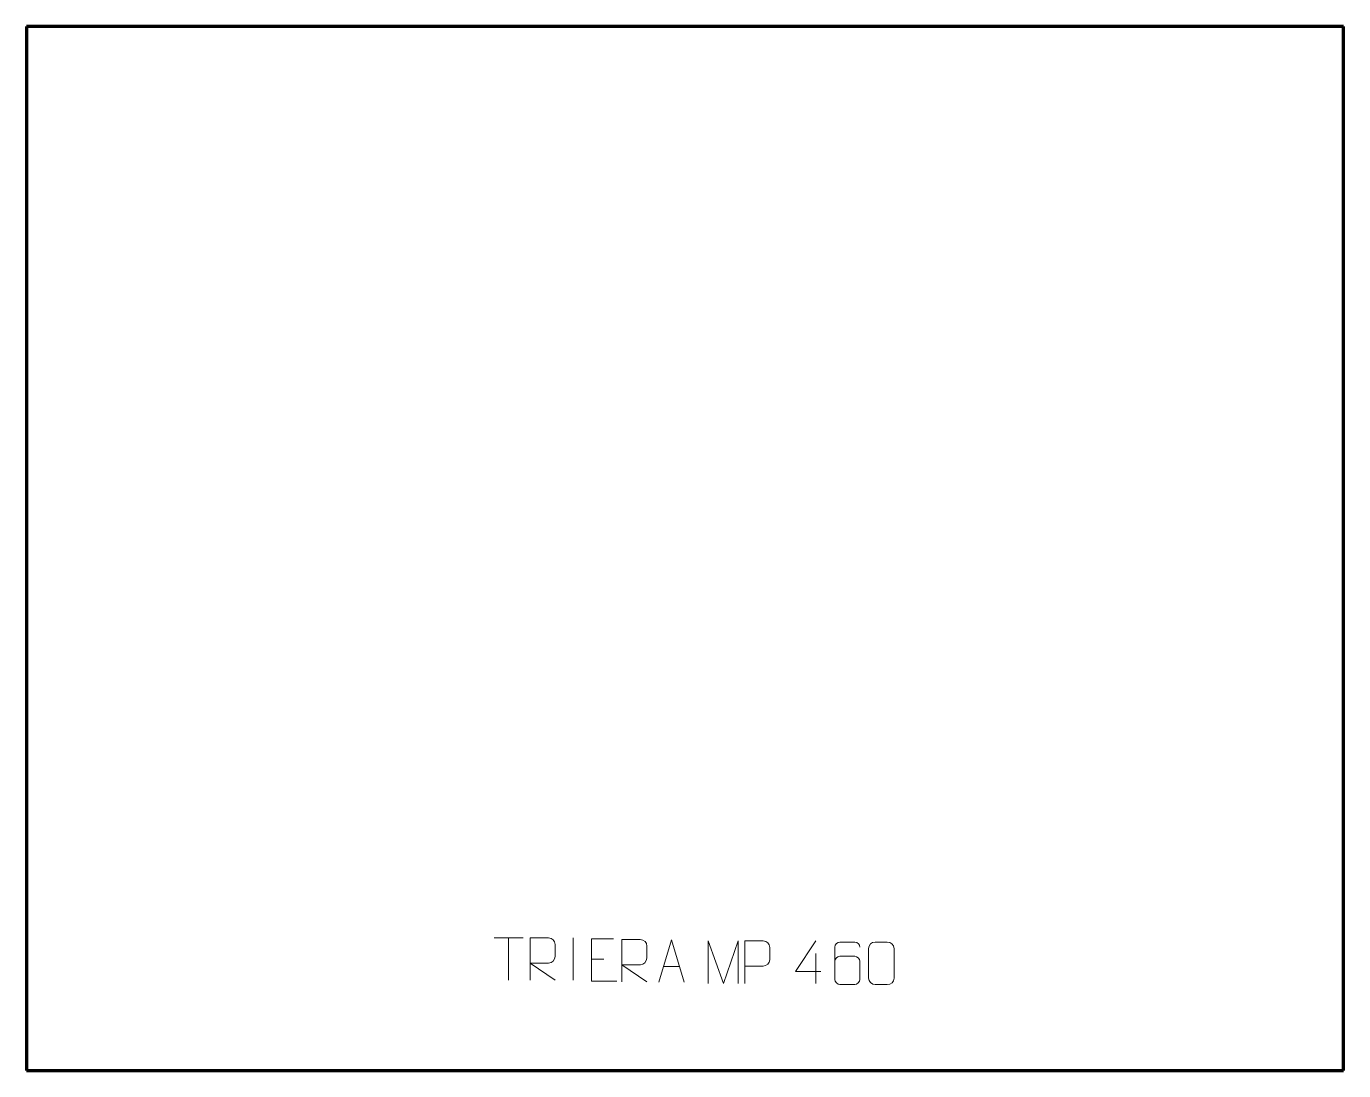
# Model space of a CAD drawing. Header units: millimetres. Extents: x -387 to 387, y -307 to 307.
import ezdxf

# ---------------------------------------------------------------- set-up
doc = ezdxf.new("R2010")
doc.units = ezdxf.units.MM
doc.header["$MEASUREMENT"] = 0
doc.layers.add('layer 1', color=7, linetype='Continuous')

msp = doc.modelspace()

# ---------------------------------------------------------------- linework, layer by layer
at = {"layer": 'layer 1', "lineweight": 211}
for points in [[(-387.4994, 306.9996), (-387.4994, 306.9996), (-387.4994, -306.9996), (-387.4994, -306.9996)], [(387.4994, 306.9996), (387.4994, 306.9996), (-387.4994, 306.9996), (-387.4994, 306.9996)], [(387.4994, -306.9996), (387.4994, -306.9996), (387.4994, 306.9996), (387.4994, 306.9996)], [(-387.4994, -306.9996), (-387.4994, -306.9996), (387.4994, -306.9996), (387.4994, -306.9996)]]:
    msp.add_open_spline(points, degree=3, dxfattribs=at)
at = {"layer": 'layer 1', "color": 250, "lineweight": 9}
for points in [[(-112.2745, -228.945), (-112.2745, -228.945), (-95.2873, -228.945), (-95.2873, -228.945)], [(-103.7807, -253.875), (-103.7807, -253.875), (-103.7807, -228.9215), (-103.7807, -228.9215)], [(-65.7809, -228.9112), (-65.7809, -228.9112), (-65.7809, -253.8853), (-65.7809, -253.8853)], [(76.9582, -238.0409), (76.9582, -238.0409), (76.9582, -255.7056), (76.9582, -255.7056)], [(-54.949, -241.3983), (-54.949, -241.3983), (-47.7809, -241.3983), (-47.7809, -241.3983)], [(-12.6574, -245.7785), (-12.6574, -245.7785), (-3.1617, -245.7785), (-3.1617, -245.7785)]]:
    msp.add_open_spline(points, degree=3, dxfattribs=at)
for points, knots in [([(-91.113, -253.875), (-91.113, -253.875), (-91.113, -228.9215), (-91.113, -228.9215), (-91.113, -228.9215), (-87.5182, -228.9215), (-83.9227, -228.9215), (-80.3275, -228.9215), (-80.3275, -228.9215), (-78.0022, -228.9592), (-76.4449, -230.4492), (-76.449, -232.8156), (-76.449, -232.8156), (-76.4494, -234.8511), (-76.4494, -237.9105), (-76.449, -239.9465), (-76.449, -239.9465), (-76.4555, -241.822), (-78.2678, -243.7638), (-80.2773, -243.7829), (-80.2773, -243.7829), (-80.2773, -243.7829), (-91.113, -243.7829), (-91.113, -243.7829), (-91.113, -243.7829), (-91.113, -243.7829), (-76.4583, -253.875), (-76.4583, -253.875)], [0, 0, 0, 0, 0.125, 0.125, 0.125, 0.125, 0.25, 0.25, 0.25, 0.25, 0.375, 0.375, 0.375, 0.375, 0.5, 0.5, 0.5, 0.5, 0.625, 0.625, 0.625, 0.625, 0.75, 0.75, 0.75, 0.75, 1, 1, 1, 1]), ([(-42.0751, -229.5186), (-42.0751, -229.5186), (-54.949, -229.5186), (-54.949, -229.5186), (-54.949, -229.5186), (-54.949, -229.5186), (-54.949, -254.4722), (-54.949, -254.4722), (-54.949, -254.4722), (-54.949, -254.4722), (-40.0832, -254.4722), (-40.0832, -254.4722)], [0, 0, 0, 0, 0.25, 0.25, 0.25, 0.25, 0.5, 0.5, 0.5, 0.5, 1, 1, 1, 1]), ([(-37.1129, -254.875), (-37.1129, -254.875), (-37.1129, -229.9215), (-37.1129, -229.9215), (-37.1129, -229.9215), (-33.5181, -229.9215), (-29.9226, -229.9215), (-26.3274, -229.9215), (-26.3274, -229.9215), (-24.0021, -229.9592), (-22.4448, -231.4492), (-22.4489, -233.8156), (-22.4489, -233.8156), (-22.4493, -235.8511), (-22.4493, -238.9105), (-22.4489, -240.9465), (-22.4489, -240.9465), (-22.4554, -242.822), (-24.2677, -244.7638), (-26.2772, -244.7829), (-26.2772, -244.7829), (-26.2772, -244.7829), (-37.1129, -244.7829), (-37.1129, -244.7829), (-37.1129, -244.7829), (-37.1129, -244.7829), (-22.4582, -254.875), (-22.4582, -254.875)], [0, 0, 0, 0, 0.125, 0.125, 0.125, 0.125, 0.25, 0.25, 0.25, 0.25, 0.375, 0.375, 0.375, 0.375, 0.5, 0.5, 0.5, 0.5, 0.625, 0.625, 0.625, 0.625, 0.75, 0.75, 0.75, 0.75, 1, 1, 1, 1]), ([(-15.38, -255.0279), (-15.38, -255.0279), (-8.009, -230.0744), (-8.009, -230.0744), (-8.009, -230.0744), (-8.009, -230.0744), (-0.4391, -255.0279), (-0.4391, -255.0279)], [0, 0, 0, 0, 0.33333333, 0.33333333, 0.33333333, 0.33333333, 1, 1, 1, 1]), ([(13.649, -255.6975), (13.649, -255.6975), (13.649, -230.7396), (13.649, -230.7396), (13.649, -230.7396), (13.649, -230.7396), (22.5741, -255.6975), (22.5741, -255.6975), (22.5741, -255.6975), (22.5741, -255.6975), (31.334, -230.7401), (31.334, -230.7401), (31.334, -230.7401), (31.334, -230.7401), (31.334, -255.6975), (31.334, -255.6975)], [0, 0, 0, 0, 0.2, 0.2, 0.2, 0.2, 0.4, 0.4, 0.4, 0.4, 0.6, 0.6, 0.6, 0.6, 1, 1, 1, 1]), ([(35.1594, -255.6954), (35.1594, -255.6954), (35.1594, -230.7418), (35.1594, -230.7418), (35.1594, -230.7418), (38.7544, -230.7418), (42.3497, -230.7418), (45.9451, -230.7418), (45.9451, -230.7418), (48.2703, -230.7797), (49.8277, -232.2698), (49.8235, -234.6359), (49.8235, -234.6359), (49.8231, -236.6716), (49.8231, -239.7309), (49.8235, -241.7669), (49.8235, -241.7669), (49.817, -243.6423), (48.0048, -245.5842), (45.9952, -245.6033), (45.9952, -245.6033), (45.9952, -245.6033), (35.1594, -245.6033), (35.1594, -245.6033)], [0, 0, 0, 0, 0.14285714, 0.14285714, 0.14285714, 0.14285714, 0.28571429, 0.28571429, 0.28571429, 0.28571429, 0.42857143, 0.42857143, 0.42857143, 0.42857143, 0.57142857, 0.57142857, 0.57142857, 0.57142857, 0.71428571, 0.71428571, 0.71428571, 0.71428571, 1, 1, 1, 1]), ([(79.9023, -248.802), (79.9023, -248.802), (65.0806, -248.802), (65.0806, -248.802), (65.0806, -248.802), (65.0806, -248.802), (76.9582, -230.7315), (76.9582, -230.7315)], [0, 0, 0, 0, 0.33333333, 0.33333333, 0.33333333, 0.33333333, 1, 1, 1, 1]), ([(102.927, -234.343), (102.9029, -233.0035), (101.5467, -231.3503), (99.9748, -231.3846), (99.9748, -231.3846), (96.99, -231.3849), (94.0048, -231.3849), (91.0194, -231.3846), (91.0194, -231.3846), (89.8003, -231.3697), (88.0721, -232.8073), (88.0671, -234.343), (88.0671, -234.343), (88.0674, -240.7035), (88.0674, -247.0643), (88.0671, -253.425), (88.0671, -253.425), (88.0718, -254.5879), (89.8003, -256.359), (91.0194, -256.3834), (91.0194, -256.3834), (94.0048, -256.3831), (96.99, -256.3831), (99.9748, -256.3834), (99.9748, -256.3834), (101.2529, -256.3396), (102.9226, -254.7251), (102.927, -253.425), (102.927, -253.425), (102.927, -249.8417), (102.927, -246.2586), (102.927, -242.6759), (102.927, -242.6759), (102.8885, -241.1977), (101.3058, -239.7648), (99.9748, -239.7668), (99.9748, -239.7668), (96.99, -239.7665), (94.0048, -239.7665), (91.0194, -239.7668), (91.0194, -239.7668), (89.6899, -239.7618), (88.0469, -241.2691), (88.0886, -242.6976)], [0, 0, 0, 0, 0.08333333, 0.08333333, 0.08333333, 0.08333333, 0.16666667, 0.16666667, 0.16666667, 0.16666667, 0.25, 0.25, 0.25, 0.25, 0.33333333, 0.33333333, 0.33333333, 0.33333333, 0.41666667, 0.41666667, 0.41666667, 0.41666667, 0.5, 0.5, 0.5, 0.5, 0.58333333, 0.58333333, 0.58333333, 0.58333333, 0.66666667, 0.66666667, 0.66666667, 0.66666667, 0.75, 0.75, 0.75, 0.75, 0.83333333, 0.83333333, 0.83333333, 0.83333333, 1, 1, 1, 1]), ([(111.9163, -231.3844), (114.2824, -231.3844), (116.6489, -231.3844), (119.0154, -231.3844), (119.0154, -231.3844), (120.9959, -231.3488), (123.0219, -232.8431), (123.049, -235.2852), (123.049, -235.2852), (123.0486, -241.0426), (123.0486, -246.8004), (123.049, -252.5586), (123.049, -252.5586), (122.9069, -254.8862), (121.2005, -256.3685), (119.0154, -256.3793), (119.0154, -256.3793), (116.643, -256.3789), (114.2706, -256.3789), (111.8986, -256.3793), (111.8986, -256.3793), (109.9401, -256.4849), (107.9337, -254.597), (107.9451, -252.576), (107.9451, -252.576), (107.9455, -246.7954), (107.9455, -241.0151), (107.9451, -235.2353), (107.9451, -235.2353), (107.9494, -233.0933), (109.7265, -231.3708), (111.9163, -231.3844)], [0, 0, 0, 0, 0.11111111, 0.11111111, 0.11111111, 0.11111111, 0.22222222, 0.22222222, 0.22222222, 0.22222222, 0.33333333, 0.33333333, 0.33333333, 0.33333333, 0.44444444, 0.44444444, 0.44444444, 0.44444444, 0.55555556, 0.55555556, 0.55555556, 0.55555556, 0.66666667, 0.66666667, 0.66666667, 0.66666667, 0.77777778, 0.77777778, 0.77777778, 0.77777778, 1, 1, 1, 1])]:
    msp.add_open_spline(points, degree=3, knots=knots, dxfattribs=at)

doc.saveas('drawing.dxf')
